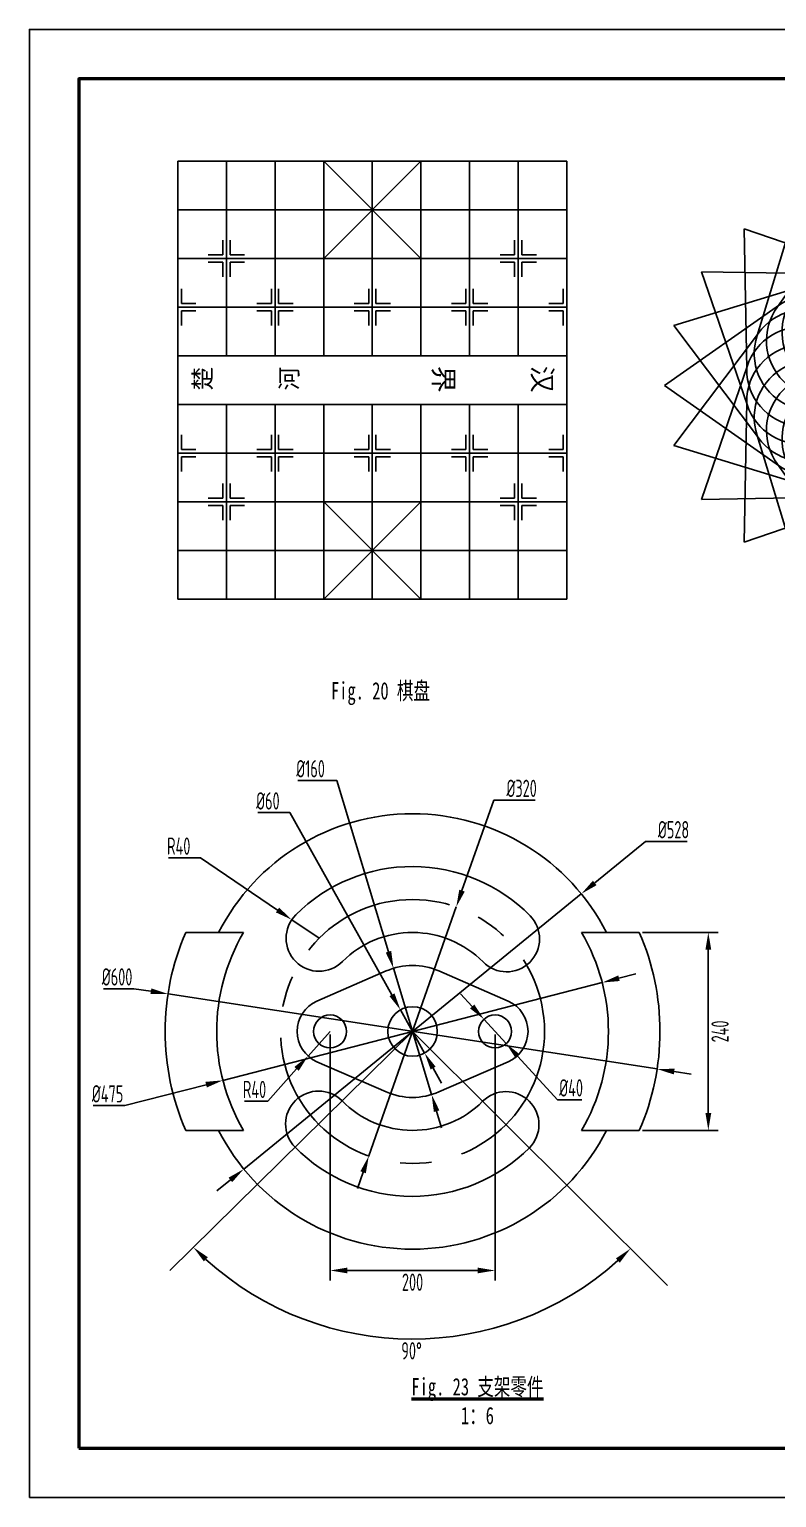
# Model space of a CAD drawing. Header units: millimetres. Extents: x 0 to 1320, y -350 to 297.
# Drawn here: x 0 to 151.1, y -350 to -53 of the extents above; entities that cross this region are included whole.
import ezdxf

# ---------------------------------------------------------------- set-up
doc = ezdxf.new("R2010")
doc.units = ezdxf.units.MM
doc.linetypes.add('CENTER', pattern=[50.8, 31.75, -6.35, 6.35, -6.35])
doc.styles.add('Annotative', font='simfang.ttf', dxfattribs={"width": 0.7})
doc.styles.add('fig', font='simfang.ttf', dxfattribs={"width": 0.7, "height": 3.5})
doc.styles.get("Standard").update_dxf_attribs({"font": 'gbenor.shx', "width": 0.7, "bigfont": 'gbcbig.shx'})
doc.styles.add('大字', font='simfang.ttf', dxfattribs={"width": 0.7})
doc.dimstyles.new('r', dxfattribs={"dimtxt": 3.5, "dimasz": 3.5, "dimexe": 2, "dimexo": 0.625, "dimtad": 2, "dimtoh": 1, "dimtxsty": 'Standard', "dimcen": 0, "dimadec": 0, "dimazin": 0, "dimtfac": 1, "dimtmove": 0, "dimatfit": 3, "dimfxl": 1, "dimarcsym": 0})

# ---------------------------------------------------------------- blocks, each defined once
blk = doc.blocks.new('*U5')
for q in [(-16.29, 2.47), (16.29, 2.47)]:
    blk.add_line((0, -20.79), q)
for centre, start, end in [((-7.03, 9.29), 52.2821, 216.3729), ((7.03, 9.29), 323.6271, 127.7179)]:
    blk.add_arc(centre, 11.5, start, end)
blk = doc.blocks.new('*U6')
at = {"color": 0, "linetype": 'ByBlock', "lineweight": -2, "transparency": 16777216}
for p, rotation in [((304.03, 67.66), 216), ((309.15, 70.27), 197.9999999999999), ((320.51, 70.27), 162), ((325.64, 67.66), 144), ((299.96, 63.59), 234), ((314.83, 71.17), 180), ((329.71, 63.59), 126), ((297.35, 58.47), 252.0000000000001), ((332.32, 58.47), 108), ((296.45, 52.79), 269.9999999999999), ((333.22, 52.79), 90.00000000000001), ((297.35, 47.1), 288.0000000000001), ((299.96, 41.98), 305.9999999999999), ((329.71, 41.98), 54), ((332.32, 47.1), 72), ((304.03, 37.91), 324.0000000000001), ((325.64, 37.91), 36.00000000000001), ((309.15, 35.3), 341.9999999999999), ((320.51, 35.3), 17.99999999999999)]:
    blk.add_blockref('*U5', p, dxfattribs=dict(at, rotation=rotation))
blk.add_blockref('*U5', (314.83, 34.4), dxfattribs=at)
blk = doc.blocks.new('*D89')
at = {"color": 0, "lineweight": -2, "transparency": 16777216}
for p, q in [((124.64, -217.27), (114.34, -225.66)), ((133.03, -217.27), (124.64, -217.27)), ((43.37, -283.53), (111.63, -227.87)), ((40.66, -285.74), (37.94, -287.95))]:
    blk.add_line(p, q, dxfattribs=at)
at = {"color": 0, "transparency": 16777216}
for points in [[(113.98, -225.21), (114.71, -226.12), (111.63, -227.87)], [(40.29, -285.28), (41.02, -286.19), (43.37, -283.53)]]:
    blk.add_solid(points, dxfattribs=at)
at = {"layer": 'Defpoints', "color": 0, "transparency": 16777216}
for p in [(111.63, -227.87), (43.37, -283.53)]:
    blk.add_point(p, dxfattribs=at)
at = {"color": 0, "transparency": 16777216, "insert": (130.28, -214.89), "char_height": 3.5, "attachment_point": 5}
blk.add_mtext('%%C528', dxfattribs=at)
blk = doc.blocks.new('*D90')
at = {"color": 0, "lineweight": -2, "transparency": 16777216}
for p, q in [((54.32, -204.93), (62.17, -204.93)), ((62.17, -204.93), (72.63, -239.57)), ((81.36, -268.47), (73.64, -242.93)), ((82.37, -271.83), (83.38, -275.18))]:
    blk.add_line(p, q, dxfattribs=at)
at = {"color": 0, "transparency": 16777216}
for points in [[(73.19, -239.41), (72.07, -239.74), (73.64, -242.93)], [(82.93, -271.66), (81.81, -271.99), (81.36, -268.47)]]:
    blk.add_solid(points, dxfattribs=at)
at = {"layer": 'Defpoints', "color": 0, "transparency": 16777216}
for p in [(73.64, -242.93), (81.36, -268.47)]:
    blk.add_point(p, dxfattribs=at)
at = {"color": 0, "transparency": 16777216, "insert": (56.87, -202.56), "char_height": 3.5, "attachment_point": 5}
blk.add_mtext('%%C160', dxfattribs=at)
blk = doc.blocks.new('*D91')
at = {"color": 0, "lineweight": -2, "transparency": 16777216}
for p, q in [((46.2, -211.44), (52.69, -211.44)), ((52.69, -211.44), (73.34, -248.28)), ((79.95, -260.07), (75.05, -251.33)), ((81.66, -263.12), (83.37, -266.17))]:
    blk.add_line(p, q, dxfattribs=at)
at = {"color": 0, "transparency": 16777216}
for points in [[(73.85, -248), (72.83, -248.57), (75.05, -251.33)], [(82.17, -262.83), (81.15, -263.4), (79.95, -260.07)]]:
    blk.add_solid(points, dxfattribs=at)
at = {"layer": 'Defpoints', "color": 0, "transparency": 16777216}
for p in [(75.05, -251.33), (79.95, -260.07)]:
    blk.add_point(p, dxfattribs=at)
at = {"color": 0, "transparency": 16777216, "insert": (48.24, -209.07), "char_height": 3.5, "attachment_point": 5}
blk.add_mtext('%%C60', dxfattribs=at)
blk = doc.blocks.new('*D92')
at = {"color": 0, "lineweight": -2, "transparency": 16777216}
for p, q in [((28.16, -220.58), (34.64, -220.58)), ((34.64, -220.58), (50.19, -231.14)), ((58.6, -236.86), (53.08, -233.11))]:
    blk.add_line(p, q, dxfattribs=at)
at = {"color": 0, "transparency": 16777216}
blk.add_solid([(50.51, -230.66), (49.86, -231.62), (53.08, -233.11)], dxfattribs=at)
at = {"layer": 'Defpoints', "color": 0, "transparency": 16777216}
for p in [(53.08, -233.11), (58.6, -236.86)]:
    blk.add_point(p, dxfattribs=at)
at = {"color": 0, "transparency": 16777216, "insert": (30.2, -218.21), "char_height": 3.5, "attachment_point": 5}
blk.add_mtext('R40', dxfattribs=at)
blk = doc.blocks.new('*D93')
at = {"color": 0, "lineweight": -2, "transparency": 16777216}
for p, q in [((14.98, -247.05), (21.12, -247.05)), ((21.12, -247.05), (24.58, -247.58)), ((126.96, -263.29), (28.04, -248.11)), ((130.42, -263.82), (133.88, -264.35))]:
    blk.add_line(p, q, dxfattribs=at)
at = {"color": 0, "transparency": 16777216}
for points in [[(24.67, -247), (24.49, -248.15), (28.04, -248.11)], [(130.51, -263.25), (130.33, -264.4), (126.96, -263.29)]]:
    blk.add_solid(points, dxfattribs=at)
at = {"layer": 'Defpoints', "color": 0, "transparency": 16777216}
for p in [(28.04, -248.11), (126.96, -263.29)]:
    blk.add_point(p, dxfattribs=at)
at = {"color": 0, "transparency": 16777216, "insert": (17.74, -244.67), "char_height": 3.5, "attachment_point": 5}
blk.add_mtext('%%C600', dxfattribs=at)
blk = doc.blocks.new('*D94')
at = {"color": 0, "lineweight": -2, "transparency": 16777216}
for p, q in [((115.86, -245.81), (39.14, -265.59)), ((119.25, -244.93), (122.64, -244.06)), ((19.34, -270.7), (35.75, -266.47)), ((12.92, -270.7), (19.34, -270.7))]:
    blk.add_line(p, q, dxfattribs=at)
at = {"color": 0, "transparency": 16777216}
for points in [[(119.1, -244.37), (119.4, -245.5), (115.86, -245.81)], [(35.6, -265.9), (35.9, -267.03), (39.14, -265.59)]]:
    blk.add_solid(points, dxfattribs=at)
at = {"layer": 'Defpoints', "color": 0, "transparency": 16777216}
for p in [(115.86, -245.81), (39.14, -265.59)]:
    blk.add_point(p, dxfattribs=at)
at = {"color": 0, "transparency": 16777216, "insert": (15.82, -268.32), "char_height": 3.5, "attachment_point": 5}
blk.add_mtext('%%C475', dxfattribs=at)
blk = doc.blocks.new('*D95')
at = {"color": 0, "lineweight": -2, "transparency": 16777216}
for p, q in [((89.57, -250.66), (87.21, -248.07)), ((91.93, -253.24), (96.43, -258.16)), ((106.8, -269.5), (98.79, -260.74)), ((111.71, -269.5), (106.8, -269.5))]:
    blk.add_line(p, q, dxfattribs=at)
at = {"color": 0, "transparency": 16777216}
for points in [[(90, -250.26), (89.14, -251.05), (91.93, -253.24)], [(99.22, -260.35), (98.36, -261.14), (96.43, -258.16)]]:
    blk.add_solid(points, dxfattribs=at)
at = {"layer": 'Defpoints', "color": 0, "transparency": 16777216}
for p in [(91.93, -253.24), (96.43, -258.16)]:
    blk.add_point(p, dxfattribs=at)
at = {"color": 0, "transparency": 16777216, "insert": (109.57, -267.12), "char_height": 3.5, "attachment_point": 5}
blk.add_mtext('%%C40', dxfattribs=at)
blk = doc.blocks.new('*D96')
at = {"color": 0, "lineweight": -2, "transparency": 16777216}
for p, q in [((60.82, -255.7), (56.37, -260.67)), ((48.2, -269.8), (54.04, -263.28)), ((43.49, -269.8), (48.2, -269.8))]:
    blk.add_line(p, q, dxfattribs=at)
at = {"color": 0, "transparency": 16777216}
blk.add_solid([(53.6, -262.89), (54.47, -263.67), (56.37, -260.67)], dxfattribs=at)
at = {"layer": 'Defpoints', "color": 0, "transparency": 16777216}
for p in [(60.82, -255.7), (56.37, -260.67)]:
    blk.add_point(p, dxfattribs=at)
at = {"color": 0, "transparency": 16777216, "insert": (45.53, -267.43), "char_height": 3.5, "attachment_point": 5}
blk.add_mtext('R40', dxfattribs=at)
blk = doc.blocks.new('*D97')
at = {"color": 0, "lineweight": -2, "transparency": 16777216}
for p, q in [((123.99, -235.68), (139.32, -235.68)), ((137.32, -239.18), (137.32, -272.22)), ((123.99, -275.72), (139.32, -275.72))]:
    blk.add_line(p, q, dxfattribs=at)
at = {"color": 0, "transparency": 16777216}
for points in [[(136.74, -239.18), (137.91, -239.18), (137.32, -235.68)], [(136.74, -272.22), (137.91, -272.22), (137.32, -275.72)]]:
    blk.add_solid(points, dxfattribs=at)
at = {"layer": 'Defpoints', "color": 0, "transparency": 16777216}
for p in [(123.36, -235.68), (123.36, -275.72), (137.32, -275.72)]:
    blk.add_point(p, dxfattribs=at)
at = {"color": 0, "transparency": 16777216, "insert": (139.7, -255.7), "char_height": 3.5, "attachment_point": 5, "rotation": 90}
blk.add_mtext('240', dxfattribs=at)
blk = doc.blocks.new('*D98')
at = {"color": 0, "lineweight": -2, "transparency": 16777216}
for p, q in [((60.82, -256.32), (60.82, -306.05)), ((94.18, -256.32), (94.18, -306.05)), ((64.32, -304.05), (90.68, -304.05))]:
    blk.add_line(p, q, dxfattribs=at)
at = {"color": 0, "transparency": 16777216}
for points in [[(64.32, -303.47), (64.32, -304.63), (60.82, -304.05)], [(90.68, -303.47), (90.68, -304.63), (94.18, -304.05)]]:
    blk.add_solid(points, dxfattribs=at)
at = {"layer": 'Defpoints', "color": 0, "transparency": 16777216}
for p in [(60.82, -255.7), (94.18, -255.7), (94.18, -304.05)]:
    blk.add_point(p, dxfattribs=at)
at = {"color": 0, "transparency": 16777216, "insert": (77.5, -306.42), "char_height": 3.5, "attachment_point": 5}
blk.add_mtext('200', dxfattribs=at)
blk = doc.blocks.new('*D99')
at = {"color": 0, "lineweight": -2, "transparency": 16777216}
for p, q in [((93.92, -208.91), (87.5, -227.21)), ((102.32, -208.91), (93.92, -208.91)), ((68.66, -280.88), (86.34, -230.52)), ((67.5, -284.19), (66.34, -287.49))]:
    blk.add_line(p, q, dxfattribs=at)
at = {"color": 0, "transparency": 16777216}
for points in [[(86.95, -227.02), (88.05, -227.41), (86.34, -230.52)], [(66.95, -283.99), (68.05, -284.38), (68.66, -280.88)]]:
    blk.add_solid(points, dxfattribs=at)
at = {"layer": 'Defpoints', "color": 0, "transparency": 16777216}
for p in [(86.34, -230.52), (68.66, -280.88)]:
    blk.add_point(p, dxfattribs=at)
at = {"color": 0, "transparency": 16777216, "insert": (99.56, -206.53), "char_height": 3.5, "attachment_point": 5}
blk.add_mtext('%%C320', dxfattribs=at)
blk = doc.blocks.new('*D100')
at = {"color": 0, "lineweight": -2, "transparency": 16777216}
blk.add_arc((77.5, -255.7), 62.23, 227.7985, 311.8599, dxfattribs=at)
at = {"color": 0, "transparency": 16777216}
for points in [[(35.3, -302.22), (36.1, -301.37), (33.18, -299.37)], [(118.62, -301.62), (119.42, -302.47), (121.56, -299.64)]]:
    blk.add_solid(points, dxfattribs=at)
at = {"layer": 'Defpoints', "color": 0, "transparency": 16777216}
for p in [(77.5, -255.7), (77.5, -255.7), (28.42, -304.06), (129.07, -307.12), (61.13, -315.73)]:
    blk.add_point(p, dxfattribs=at)
at = {"color": 0, "transparency": 16777216, "insert": (77.31, -320.3), "char_height": 3.5, "attachment_point": 5, "rotation": 359.8292}
blk.add_mtext('90%%D', dxfattribs=at)

msp = doc.modelspace()

# ---------------------------------------------------------------- linework, layer by layer
for p, q in [((30, -79.675), (30, -168.243)), ((30, -79.675), (108.727, -79.675)), ((39.841, -79.675), (39.841, -119.039)), ((49.682, -79.675), (49.682, -119.039)), ((59.523, -79.675), (59.523, -119.039)), ((59.523, -79.675), (79.205, -99.357)), ((59.523, -99.357), (79.205, -79.675)), ((69.364, -79.675), (69.364, -119.039)), ((79.205, -79.675), (79.205, -119.039)), ((89.046, -79.675), (89.046, -119.039)), ((98.886, -79.675), (98.886, -119.039)), ((108.727, -79.675), (108.727, -168.243)), ((30, -89.516), (108.727, -89.516)), ((39.103, -98.619), (39.103, -95.667)), ((40.579, -98.619), (40.579, -95.667)), ((98.148, -98.619), (98.148, -95.667)), ((99.625, -98.619), (99.625, -95.667)), ((30, -99.357), (108.727, -99.357)), ((36.151, -98.619), (39.103, -98.619)), ((39.103, -100.095), (36.151, -100.095)), ((39.103, -100.095), (39.103, -103.047)), ((40.579, -98.619), (43.531, -98.619)), ((40.579, -100.095), (40.579, -103.047)), ((40.579, -100.095), (43.531, -100.095)), ((95.196, -98.619), (98.148, -98.619)), ((98.148, -100.095), (95.196, -100.095)), ((98.148, -100.095), (98.148, -103.047)), ((99.625, -98.619), (102.577, -98.619)), ((99.625, -100.095), (99.625, -103.047)), ((99.625, -100.095), (102.577, -100.095)), ((30.738, -108.46), (30.738, -105.508)), ((48.944, -108.46), (48.944, -105.508)), ((50.42, -108.46), (50.42, -105.508)), ((68.626, -108.46), (68.626, -105.508)), ((70.102, -108.46), (70.102, -105.508)), ((88.307, -108.46), (88.307, -105.508)), ((89.784, -108.46), (89.784, -105.508)), ((107.989, -108.46), (107.989, -105.508)), ((30, -109.198), (108.727, -109.198)), ((30.738, -108.46), (33.69, -108.46)), ((45.992, -108.46), (48.944, -108.46)), ((50.42, -108.46), (53.372, -108.46)), ((65.673, -108.46), (68.626, -108.46)), ((70.102, -108.46), (73.054, -108.46)), ((85.355, -108.46), (88.307, -108.46)), ((89.784, -108.46), (92.736, -108.46)), ((105.037, -108.46), (107.989, -108.46)), ((30.738, -109.936), (30.738, -112.888)), ((30.738, -109.936), (33.69, -109.936)), ((48.944, -109.936), (45.992, -109.936)), ((48.944, -109.936), (48.944, -112.888)), ((50.42, -109.936), (50.42, -112.888)), ((50.42, -109.936), (53.372, -109.936)), ((68.626, -109.936), (65.673, -109.936)), ((68.626, -109.936), (68.626, -112.888)), ((70.102, -109.936), (70.102, -112.888)), ((70.102, -109.936), (73.054, -109.936)), ((88.307, -109.936), (85.355, -109.936)), ((88.307, -109.936), (88.307, -112.888)), ((89.784, -109.936), (89.784, -112.888)), ((89.784, -109.936), (92.736, -109.936)), ((107.989, -109.936), (105.037, -109.936)), ((107.989, -109.936), (107.989, -112.888)), ((30, -119.039), (108.727, -119.039)), ((30, -128.88), (108.727, -128.88)), ((39.841, -128.88), (39.841, -168.243)), ((49.682, -128.88), (49.682, -168.243)), ((59.523, -128.88), (59.523, -168.243)), ((69.364, -128.88), (69.364, -168.243)), ((79.205, -128.88), (79.205, -168.243)), ((89.046, -128.88), (89.046, -168.243)), ((98.886, -128.88), (98.886, -168.243)), ((30.738, -137.983), (30.738, -135.03)), ((48.944, -137.983), (48.944, -135.03)), ((50.42, -137.983), (50.42, -135.03)), ((68.626, -137.983), (68.626, -135.03)), ((70.102, -137.983), (70.102, -135.03)), ((88.307, -137.983), (88.307, -135.03)), ((89.784, -137.983), (89.784, -135.03)), ((107.989, -137.983), (107.989, -135.03)), ((30, -138.721), (108.727, -138.721)), ((30.738, -137.983), (33.69, -137.983)), ((30.738, -139.459), (30.738, -142.411)), ((30.738, -139.459), (33.69, -139.459)), ((45.992, -137.983), (48.944, -137.983)), ((48.944, -139.459), (45.992, -139.459)), ((48.944, -139.459), (48.944, -142.411)), ((50.42, -137.983), (53.372, -137.983)), ((50.42, -139.459), (50.42, -142.411)), ((50.42, -139.459), (53.372, -139.459)), ((65.673, -137.983), (68.626, -137.983)), ((68.626, -139.459), (65.673, -139.459)), ((68.626, -139.459), (68.626, -142.411)), ((70.102, -137.983), (73.054, -137.983)), ((70.102, -139.459), (70.102, -142.411)), ((70.102, -139.459), (73.054, -139.459)), ((85.355, -137.983), (88.307, -137.983)), ((88.307, -139.459), (85.355, -139.459)), ((88.307, -139.459), (88.307, -142.411)), ((89.784, -137.983), (92.736, -137.983)), ((89.784, -139.459), (89.784, -142.411)), ((89.784, -139.459), (92.736, -139.459)), ((105.037, -137.983), (107.989, -137.983)), ((107.989, -139.459), (105.037, -139.459)), ((107.989, -139.459), (107.989, -142.411)), ((39.103, -147.823), (39.103, -144.871)), ((40.579, -147.823), (40.579, -144.871)), ((98.148, -147.823), (98.148, -144.871)), ((99.625, -147.823), (99.625, -144.871)), ((36.151, -147.823), (39.103, -147.823)), ((40.579, -147.823), (43.531, -147.823)), ((95.196, -147.823), (98.148, -147.823)), ((99.625, -147.823), (102.577, -147.823)), ((30, -148.562), (108.727, -148.562)), ((39.103, -149.3), (36.151, -149.3)), ((39.103, -149.3), (39.103, -152.252)), ((40.579, -149.3), (40.579, -152.252)), ((40.579, -149.3), (43.531, -149.3)), ((59.523, -148.562), (79.205, -168.243)), ((79.205, -148.562), (59.523, -168.243)), ((98.148, -149.3), (95.196, -149.3)), ((98.148, -149.3), (98.148, -152.252)), ((99.625, -149.3), (99.625, -152.252)), ((99.625, -149.3), (102.577, -149.3)), ((30, -158.402), (108.727, -158.402)), ((30, -168.243), (108.727, -168.243)), ((43.312, -235.683), (31.636, -235.683)), ((123.364, -235.683), (111.688, -235.683)), ((58.15, -249.585), (72.162, -243.47)), ((82.838, -243.47), (96.85, -249.585)), ((77.5, -255.7), (28.419, -304.058)), ((77.5, -255.7), (129.07, -307.121)), ((58.15, -261.815), (72.162, -267.93)), ((82.838, -267.93), (96.85, -261.815)), ((43.312, -275.717), (31.636, -275.717)), ((123.364, -275.717), (111.688, -275.717))]:
    msp.add_line(p, q)
at = {"color": 1}
msp.add_lwpolyline([(0, -350), (420, -350), (420, -53), (0, -53), (0, -350)], dxfattribs=at)
at = {"lineweight": 50}
msp.add_lwpolyline([(10, -340), (410, -340), (410, -63), (10, -63), (10, -340)], dxfattribs=at)
at = {"linetype": 'CENTER'}
msp.add_circle((77.5, -255.7), 26.689, dxfattribs=at)
for centre, radius in [((60.819, -255.7), 3.336), ((77.5, -255.7), 5.004), ((94.181, -255.7), 3.336)]:
    msp.add_circle(centre, radius)
for centre, radius, start, end in [((77.5, -255.7), 44.037, 27.03569, 152.96431), ((77.5, -255.7), 33.361, 44.57531, 135.08301), ((58.601, -236.855), 6.672, 135.08301, 315.08301), ((96.511, -236.968), 6.672, 224.57531, 44.57531), ((77.5, -255.7), 50.042, 156.42182, 203.57818), ((77.5, -255.7), 39.617, 149.65118, 210.34882), ((77.5, -255.7), 20.017, 44.57531, 135.08301), ((77.5, -255.7), 39.617, 329.65118, 30.34882), ((77.5, -255.7), 50.042, 336.42182, 23.57818), ((77.5, -255.7), 13.345, 66.42182, 113.57818), ((60.819, -255.7), 6.672, 113.57818, 246.42182), ((94.181, -255.7), 6.672, 293.57818, 66.42182), ((58.489, -274.432), 6.672, 44.57531, 224.57531), ((77.5, -255.7), 20.017, 224.57531, 315.08301), ((77.5, -255.7), 13.345, 246.42182, 293.57818), ((96.399, -274.545), 6.672, 315.08301, 135.08301), ((77.5, -255.7), 44.037, 207.03569, 332.96431), ((77.5, -255.7), 33.361, 224.57531, 315.08301)]:
    msp.add_arc(centre, radius, start, end)

# ---------------------------------------------------------------- block references
msp.add_blockref('*U6', (-147.224, -177.825))

# ---------------------------------------------------------------- texts
at = {"attachment_point": 1}
for s, width, insert, char_height, rotation, style in [('{\\W1;楚\\P\\P   \\P河}', 4.22363, (33.267, -126.04), 3.5, 90, 'Annotative'), ('{\\W1;汉\\P\\P\\P界}', 4.25, (105.767, -121.04), 4, 270, '大字')]:
    msp.add_mtext_dynamic_manual_height_columns(s, width=width, gutter_width=12.5, heights=[0], dxfattribs=dict(at, insert=insert, char_height=char_height, rotation=rotation, style=style))
at = {"insert": (61, -185.04), "char_height": 3.5, "attachment_point": 1, "style": 'fig'}
msp.add_mtext('Fig. 20 棋盘', dxfattribs=at)
at = {"lineweight": 50, "insert": (77.268, -325.813), "char_height": 3.5, "attachment_point": 1, "style": 'fig'}
msp.add_mtext('\\pxqc;{\\LFig. 23 支架零件}\\P1：6', dxfattribs=at)

# ---------------------------------------------------------------- dimensions: what is measured, and where the dimension line sits
for p1, p2, text, picture, middle in [((81.358, -268.475), (73.642, -242.925), '%%C160', '*D90', (56.872, -204.934)), ((68.662, -280.883), (86.338, -230.517), '%%C320', '*D99', (99.559, -208.91)), ((79.947, -260.065), (75.053, -251.335), '%%C60', '*D91', (48.243, -211.444)), ((43.368, -283.525), (111.632, -227.875), '%%C528', '*D89', (130.278, -217.269)), ((115.861, -245.807), (39.139, -265.593), '%%C475', '*D94', (19.342, -270.699)), ((91.929, -253.238), (96.432, -258.162), '%%C40', '*D95', (109.57, -269.5))]:
    dim = msp.add_diameter_dim_2p(p1=p1, p2=p2, text=text, dimstyle='r')
    dim.commit()
    dim.dimension.update_dxf_attribs({"geometry": picture, "text_midpoint": middle, "dimtype": 163})
for center, mpoint, picture, middle in [((58.601, -236.855), (53.081, -233.106), '*D92', (30.198, -220.581)), ((60.819, -255.7), (56.37, -260.672), '*D96', (45.533, -269.8))]:
    dim = msp.add_radius_dim(center=center, mpoint=mpoint, text='R40', dimstyle='r')
    dim.commit()
    dim.dimension.update_dxf_attribs({"geometry": picture, "text_midpoint": middle, "dimtype": 164})
dim = msp.add_linear_dim(base=(137.322, -275.717), p1=(123.364, -235.683), p2=(123.364, -275.717), angle=90, text='240', dimstyle='r')
dim.commit()
dim.dimension.update_dxf_attribs({"geometry": '*D97', "text_midpoint": (139.697, -255.7)})
dim = msp.add_diameter_dim_2p(p1=(126.963, -263.291), p2=(28.037, -248.109), text='%%C600', dimstyle='r')
dim.commit()
dim.dimension.update_dxf_attribs({"geometry": '*D93', "text_midpoint": (17.736, -244.672)})
dim = msp.add_angular_dim_2l(base=(61.127, -315.733), line1=((77.5, -255.7), (129.07, -307.121)), line2=((77.5, -255.7), (28.419, -304.058)), text='90%%D', dimstyle='r')
dim.commit()
dim.dimension.update_dxf_attribs({"geometry": '*D100', "text_midpoint": (77.307, -320.3)})
dim = msp.add_linear_dim(base=(94.181, -304.048), p1=(60.819, -255.7), p2=(94.181, -255.7), text='200', dimstyle='r')
dim.commit()
dim.dimension.update_dxf_attribs({"geometry": '*D98', "text_midpoint": (77.5, -306.423)})

doc.saveas('drawing.dxf')
